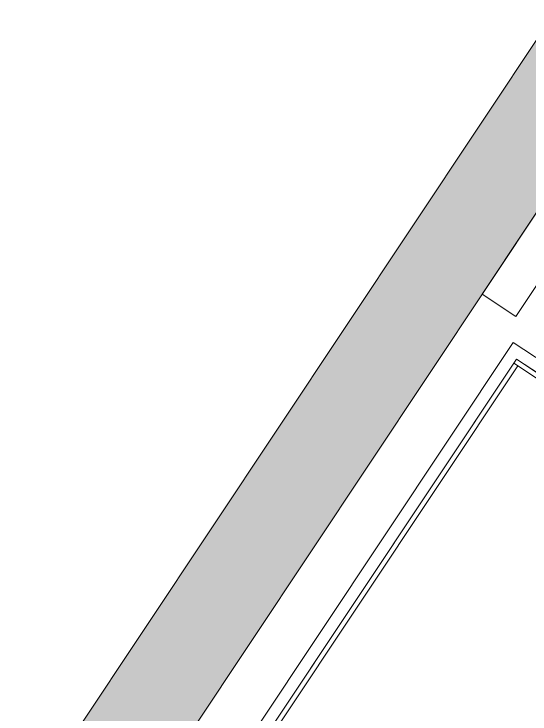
# Model space of a CAD drawing. Header units: centimetres. Extents: x 139057 to 200038, y 34824 to 80516.
# Drawn here: x 165498.8 to 165606.5, y 49767.5 to 49913.8 of the extents above; entities that cross this region are included whole.
import ezdxf

# ---------------------------------------------------------------- set-up
doc = ezdxf.new("R2010")
doc.units = ezdxf.units.CM
doc.header["$LTSCALE"] = 100
doc.layers.get('0').update_dxf_attribs({"lineweight": 0})
doc.layers.add('410_STRUTTURE_001-AM_0', color=7, linetype='Continuous', lineweight=0)
doc.layers.add('448_RAMPE_SCALE_ASCENS_001-AM_0', color=216, linetype='Continuous', lineweight=0)
doc.layers.add('_retini_strutture', color=7, linetype='Continuous')

# ---------------------------------------------------------------- blocks, each defined once
blk = doc.blocks.new('AP1-2')
for p, q in [((14859171.24558452, 36749431.11065473), (14860796.47118594, 36750356.06565066)), ((14859205.33890801, 36749421.74874824), (14860787.10927945, 36750321.97232717)), ((14859935.44636993, 36748088.34404822), (14859171.24558452, 36749431.11065473)), ((14859957.17398492, 36748100.70975672), (14859205.33890801, 36749421.74874824))]:
    blk.add_line(p, q)
for points in [[(14860783.36451685, 36750308.33499777), (14859218.97623741, 36749418.00398564), (14859214.02995401, 36749426.69503164), (14860778.41823345, 36750317.02604377)], [(14859534.05449003, 36748864.38435564), (14859525.36344404, 36748859.43807224), (14859205.33890801, 36749421.74874824), (14859214.02995401, 36749426.69503164)]]:
    blk.add_lwpolyline(points, close=True)
blk.add_lwpolyline([(14858969.29141503, 36749345.22656526), (14859117.03919686, 36749429.31338327), (14859075.11944494, 36749502.96999804), (14858779.62388127, 36749334.79636201), (14858821.54363319, 36749261.13974724), (14858969.29141503, 36749345.22656526)])

msp = doc.modelspace()

# ---------------------------------------------------------------- hatches: boundary and pattern name
at = {"layer": '_retini_strutture'}
msp.add_hatch(color=256, dxfattribs=at).paths.add_polyline_path([(165333.6836846793, 49356.20196277064), (165550.7340896303, 49280.11568175417), (165557.3520225907, 49298.98902185422), (165359.1755659009, 49368.45910451722), (165455.6005916992, 49643.44863899213), (165616.9472819964, 49886.10946233731), (165791.8091388369, 49769.81954900336), (165802.8828364784, 49786.47407463354), (165611.3674718315, 49913.83921622646), (165437.5572466949, 49652.4335917325)])

# ---------------------------------------------------------------- linework, layer by layer
at = {"layer": '410_STRUTTURE_001-AM_0'}
for p, q in [((165611.2464927608, 49913.55760649007, -3.490789228516181e-08), (165437.4266032862, 49652.15840812933, -3.490789228516181e-08)), ((165455.469616084, 49643.17278830868, -3.490789228516181e-08), (165616.8252777184, 49885.82764632416, -3.490789228516181e-08))]:
    msp.add_line(p, q, dxfattribs=at)

# ---------------------------------------------------------------- block references
at = {"layer": '448_RAMPE_SCALE_ASCENS_001-AM_0', "xscale": -0.09999999999999998, "yscale": 0.09999999999999998, "zscale": 0.1, "rotation": 86.0227625334555}
msp.add_blockref('AP1-2', (3934759.131824704, 1277289.13147782, -3.490789228513979e-08), dxfattribs=at)

doc.saveas('drawing.dxf')
